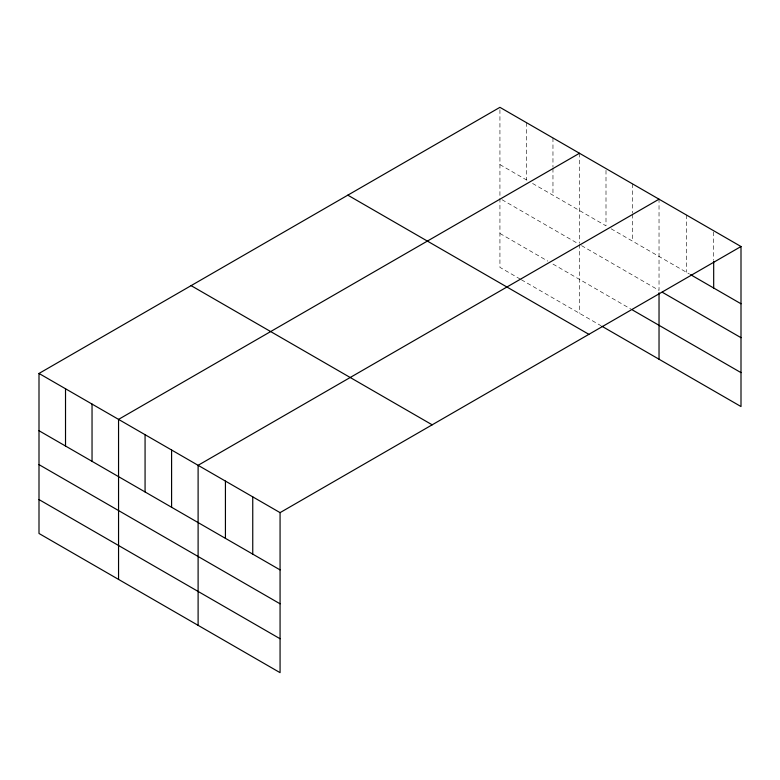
<?xml version="1.0" encoding="UTF-8"?>
<svg xmlns="http://www.w3.org/2000/svg" width="780" height="780" viewBox="0 0 780 780"><rect width="100%" height="100%" fill="white"/><g stroke="black" fill="none" stroke-linecap="round" stroke-linejoin="round"><path stroke-width="0.58" stroke-dasharray="3.9 2.92" d="M499.931 164.599L528.489 181.087M532.565 183.446L606.001 225.839L606.001 168.578M611.101 228.784L689.51 274.053M501.969 199.69L578.458 243.857M581.519 245.622L659.032 290.375L659.032 199.192M499.931 233.454L547.862 261.134M552.962 264.079L631.498 309.416M520.328 279.142L499.931 267.365L499.931 107.338M521.342 279.737L600.902 325.66M713.681 231.962L713.681 259.984M686.361 214.968L686.361 272.24M632.521 183.885L632.521 213.125M632.521 214.344L632.521 241.156M579.481 153.27L579.481 243.233M579.481 244.442L579.481 313.297M552.962 137.953L552.962 167.203M552.962 168.422L552.962 195.224M526.442 122.645L526.442 179.917"/><path stroke-width="1.17" d="M39 373.454L280.069 512.635L280.069 672.662L39 533.481L39 373.454L499.931 107.338L741 246.519L741 406.546L601.916 326.255M579.481 153.27L118.55 419.386L118.55 579.413M659.032 199.192L198.11 465.309L198.11 625.346M280.069 512.635L741 246.519M690.563 274.667L741 303.781M662.191 292.198L741 337.691M632.521 310.001L741 372.635M347.822 195.156L588.89 334.337M191.11 285.636L432.178 424.817M39 430.716L280.069 569.897M39 464.627L280.069 603.808M39 499.57L280.069 638.752M713.681 261.202L713.681 288.005M659.032 292.783L659.032 359.229M252.749 496.86L252.749 554.122M225.43 481.084L225.43 538.346M171.59 450.002L171.59 507.263M145.07 434.694L145.07 491.956M92.04 404.069L92.04 461.341M65.52 388.762L65.52 446.023"/></g></svg>
